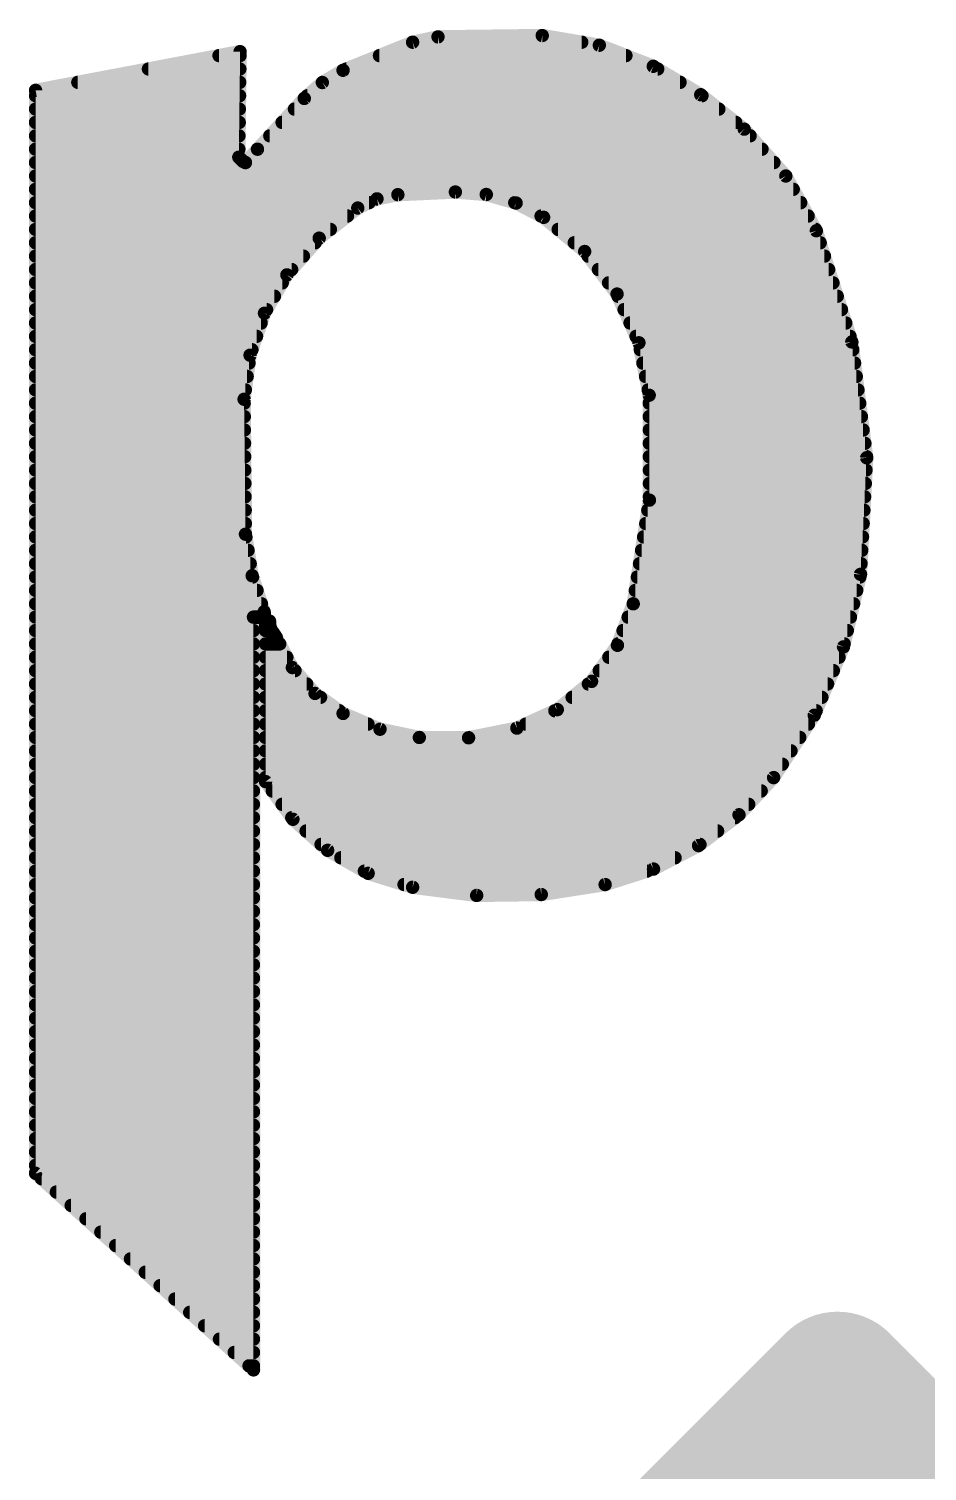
# Model space of a CAD drawing. Extents: x -15.6 to 66.2, y -11.4 to 53.5.
# Drawn here: x 29.583 to 31.29, y 9.985 to 12.725 of the extents above; entities that cross this region are included whole.
import ezdxf

# ---------------------------------------------------------------- set-up
doc = ezdxf.new("R2010")
doc.units = 0
doc.layers.add('21', color=41, linetype='CONTINUOUS')

msp = doc.modelspace()

# ---------------------------------------------------------------- linework, layer by layer
at = {"layer": '21'}
for points, const_width in [([(30.3124, 12.7), (30.3606, 12.7102)], 0.0254), ([(30.3606, 12.7102), (30.5587, 12.7127)], 0.0254), ([(30.5587, 12.7127), (30.6672, 12.6943)], 0.0254), ([(29.5961, 12.6086), (29.9847, 12.6822)], 0.0254), ([(29.9446, 12.6746), (29.9846, 12.6746)], 0.0254), ([(29.9847, 12.6822), (29.9822, 12.4816)], 0.0254), ([(30.1803, 12.6467), (30.3124, 12.7)], 0.0254), ([(30.2494, 12.6746), (30.7177, 12.6746)], 0.0254), ([(30.3124, 12.7), (30.6337, 12.7)], 0.0254), ([(30.6672, 12.6943), (30.7696, 12.6543)], 0.0254), ([(29.8105, 12.6492), (29.9843, 12.6492)], 0.0254), ([(30.141, 12.6234), (30.1803, 12.6467)], 0.0254), ([(30.1865, 12.6492), (30.7781, 12.6492)], 0.0254), ([(30.7696, 12.6543), (30.8598, 12.6002)], 0.0254), ([(29.6764, 12.6238), (29.984, 12.6238)], 0.0254), ([(30.1066, 12.5933), (30.141, 12.6234)], 0.0254), ([(30.1416, 12.6238), (30.8205, 12.6238)], 0.0254), ([(29.5961, 10.5512), (29.5961, 12.6086)], 0.0254), ([(29.5961, 12.5984), (29.9837, 12.5984)], 0.0254), ([(30.0177, 12.4968), (30.1066, 12.5933)], 0.0254), ([(30.1124, 12.5984), (30.8621, 12.5984)], 0.0254), ([(30.8598, 12.6002), (30.9423, 12.5349)], 0.0254), ([(29.5961, 12.573), (29.9833, 12.573)], 0.0254), ([(30.0879, 12.573), (30.8942, 12.573)], 0.0254), ([(29.5961, 12.5476), (29.983, 12.5476)], 0.0254), ([(30.0645, 12.5476), (30.9263, 12.5476)], 0.0254), ([(29.5961, 12.5222), (29.9827, 12.5222)], 0.0254), ([(30.0411, 12.5222), (30.9536, 12.5222)], 0.0254), ([(30.9423, 12.5349), (31.0214, 12.4459)], 0.0254), ([(29.5961, 12.4968), (29.9824, 12.4968)], 0.0254), ([(29.9949, 12.4714), (30.0177, 12.4968)], 0.0254), ([(30.0177, 12.4968), (30.9762, 12.4968)], 0.0254), ([(29.5961, 12.4714), (29.9949, 12.4714)], 0.0254), ([(29.9822, 12.4816), (29.9898, 12.4739)], 0.0254), ([(29.9898, 12.4739), (29.9949, 12.4714)], 0.0254), ([(29.9949, 12.4714), (30.9988, 12.4714)], 0.0254), ([(29.5961, 12.446), (31.0213, 12.446)], 0.0254), ([(31.0214, 12.4459), (31.0794, 12.3419)], 0.0254), ([(29.5961, 12.4206), (31.0355, 12.4206)], 0.0254), ([(30.2447, 12.4025), (30.2082, 12.385)], 0.0254), ([(30.2844, 12.4104), (30.2447, 12.4025)], 0.0254), ([(30.3936, 12.4155), (30.2844, 12.4104)], 0.0254), ([(30.4524, 12.4108), (30.3936, 12.4155)], 0.0254), ([(30.509, 12.3945), (30.4524, 12.4108)], 0.0254), ([(29.5961, 12.3952), (30.2295, 12.3952)], 0.0254), ([(30.2082, 12.385), (30.135, 12.3278)], 0.0254), ([(30.5065, 12.3952), (31.0497, 12.3952)], 0.0254), ([(30.5613, 12.3673), (30.509, 12.3945)], 0.0254), ([(29.5961, 12.3698), (30.1887, 12.3698)], 0.0254), ([(30.5565, 12.3698), (31.0638, 12.3698)], 0.0254), ([(30.6394, 12.3024), (30.5613, 12.3673)], 0.0254), ([(29.5961, 12.3444), (30.1562, 12.3444)], 0.0254), ([(29.5961, 12.319), (30.1272, 12.319)], 0.0254), ([(30.135, 12.3278), (30.0736, 12.258)], 0.0254), ([(30.5889, 12.3444), (31.078, 12.3444)], 0.0254), ([(30.6195, 12.319), (31.0867, 12.319)], 0.0254), ([(31.0794, 12.3419), (31.1468, 12.1306)], 0.0254), ([(29.5961, 12.2936), (30.1049, 12.2936)], 0.0254), ([(30.7008, 12.2216), (30.6394, 12.3024)], 0.0254), ([(30.6461, 12.2936), (31.0948, 12.2936)], 0.0254), ([(29.5961, 12.2682), (30.0826, 12.2682)], 0.0254), ([(30.6654, 12.2682), (31.1029, 12.2682)], 0.0254), ([(29.5961, 12.2428), (30.0647, 12.2428)], 0.0254), ([(30.0736, 12.258), (30.031, 12.1852)], 0.0254), ([(30.6847, 12.2428), (31.111, 12.2428)], 0.0254), ([(29.5961, 12.2174), (30.0499, 12.2174)], 0.0254), ([(30.7424, 12.129), (30.7008, 12.2216)], 0.0254), ([(30.7027, 12.2174), (31.1191, 12.2174)], 0.0254), ([(29.5961, 12.192), (30.035, 12.192)], 0.0254), ([(30.031, 12.1852), (30.0036, 12.1054)], 0.0254), ([(30.7141, 12.192), (31.1272, 12.192)], 0.0254), ([(29.5961, 12.1666), (30.0246, 12.1666)], 0.0254), ([(30.7255, 12.1666), (31.1353, 12.1666)], 0.0254), ([(29.5961, 12.1412), (30.0159, 12.1412)], 0.0254), ([(30.7369, 12.1412), (31.1434, 12.1412)], 0.0254), ([(30.7619, 12.0294), (30.7424, 12.129)], 0.0254), ([(31.1468, 12.1306), (31.1751, 11.9106)], 0.0254), ([(29.5961, 12.1158), (30.0072, 12.1158)], 0.0254), ([(30.0036, 12.1054), (29.9923, 12.0218)], 0.0254), ([(30.7449, 12.1158), (31.1487, 12.1158)], 0.0254), ([(29.5961, 12.0904), (30.0016, 12.0904)], 0.0254), ([(30.7499, 12.0904), (31.152, 12.0904)], 0.0254), ([(29.5961, 12.065), (29.9981, 12.065)], 0.0254), ([(30.7549, 12.065), (31.1552, 12.065)], 0.0254), ([(29.5961, 12.0396), (29.9947, 12.0396)], 0.0254), ([(29.9923, 12.0218), (29.9949, 11.7653)], 0.0254), ([(30.7599, 12.0396), (31.1585, 12.0396)], 0.0254), ([(30.7622, 11.8301), (30.7619, 12.0294)], 0.0254), ([(29.5961, 12.0142), (29.9924, 12.0142)], 0.0254), ([(29.5961, 11.9888), (29.9926, 11.9888)], 0.0254), ([(30.7619, 12.0142), (31.1618, 12.0142)], 0.0254), ([(30.762, 11.9888), (31.165, 11.9888)], 0.0254), ([(29.5961, 11.9634), (29.9929, 11.9634)], 0.0254), ([(30.762, 11.9634), (31.1683, 11.9634)], 0.0254), ([(29.5961, 11.938), (29.9931, 11.938)], 0.0254), ([(30.7621, 11.938), (31.1716, 11.938)], 0.0254), ([(29.5961, 11.9126), (29.9934, 11.9126)], 0.0254), ([(30.7621, 11.9126), (31.1748, 11.9126)], 0.0254), ([(31.1751, 11.9106), (31.1633, 11.6891)], 0.0254), ([(29.5961, 11.8872), (29.9937, 11.8872)], 0.0254), ([(30.7621, 11.8872), (31.1738, 11.8872)], 0.0254), ([(29.5961, 11.8618), (29.9939, 11.8618)], 0.0254), ([(30.7622, 11.8618), (31.1725, 11.8618)], 0.0254), ([(29.5961, 11.8364), (29.9942, 11.8364)], 0.0254), ([(30.7315, 11.6332), (30.7622, 11.8301)], 0.0254), ([(30.7622, 11.8364), (31.1711, 11.8364)], 0.0254), ([(29.5961, 11.811), (29.9944, 11.811)], 0.0254), ([(30.7592, 11.811), (31.1698, 11.811)], 0.0254), ([(29.5961, 11.7856), (29.9947, 11.7856)], 0.0254), ([(30.7553, 11.7856), (31.1684, 11.7856)], 0.0254), ([(29.5961, 11.7602), (29.9957, 11.7602)], 0.0254), ([(29.9949, 11.7653), (30.0076, 11.6865)], 0.0254), ([(30.7513, 11.7602), (31.1671, 11.7602)], 0.0254), ([(29.5961, 11.7348), (29.9998, 11.7348)], 0.0254), ([(30.7474, 11.7348), (31.1657, 11.7348)], 0.0254), ([(29.5961, 11.7094), (30.0039, 11.7094)], 0.0254), ([(30.7434, 11.7094), (31.1644, 11.7094)], 0.0254), ([(31.1633, 11.6891), (31.131, 11.5515)], 0.0254), ([(29.5961, 11.684), (30.0084, 11.684)], 0.0254), ([(30.0076, 11.6865), (30.0304, 11.618)], 0.0254), ([(30.7394, 11.684), (31.1621, 11.684)], 0.0254), ([(29.5961, 11.6586), (30.0169, 11.6586)], 0.0254), ([(29.5961, 11.6332), (30.0253, 11.6332)], 0.0254), ([(30.7016, 11.5543), (30.7315, 11.6332)], 0.0254), ([(30.7315, 11.6332), (31.1502, 11.6332)], 0.0254), ([(30.7355, 11.6586), (31.1561, 11.6586)], 0.0254), ([(29.5961, 11.6078), (30.0228, 11.6078)], 0.0254), ([(30.0228, 11.6078), (30.0101, 11.6078)], 0.0254), ([(30.0101, 11.6078), (30.0101, 10.1778)], 0.0254), ([(30.0265, 11.6084), (30.0228, 11.6078)], 0.0254), ([(30.0295, 11.6108), (30.0265, 11.6084)], 0.0254), ([(30.0309, 11.6143), (30.0295, 11.6108)], 0.0254), ([(30.0304, 11.618), (30.0309, 11.6143)], 0.0254), ([(30.7219, 11.6078), (31.1442, 11.6078)], 0.0254), ([(29.5961, 11.5824), (30.0101, 11.5824)], 0.0254), ([(30.033, 11.5926), (30.0406, 11.6002)], 0.0254), ([(30.033, 11.2954), (30.033, 11.5926)], 0.0254), ([(30.033, 11.5824), (30.0447, 11.5824)], 0.0254), ([(30.0406, 11.6002), (30.0406, 11.5951)], 0.0254), ([(30.0406, 11.5951), (30.0426, 11.5854)], 0.0254), ([(30.0426, 11.5854), (30.0482, 11.5773)], 0.0254), ([(30.7122, 11.5824), (31.1383, 11.5824)], 0.0254), ([(29.5961, 11.557), (30.0101, 11.557)], 0.0254), ([(30.033, 11.557), (30.06, 11.557)], 0.0254), ([(30.0482, 11.5773), (30.0533, 11.5697)], 0.0254), ([(30.0533, 11.5697), (30.084, 11.512)], 0.0254), ([(30.6524, 11.4858), (30.7016, 11.5543)], 0.0254), ([(30.7026, 11.557), (31.1323, 11.557)], 0.0254), ([(31.131, 11.5515), (31.0754, 11.4214)], 0.0254), ([(29.5961, 11.5316), (30.0101, 11.5316)], 0.0254), ([(30.033, 11.5316), (30.0735, 11.5316)], 0.0254), ([(30.6852, 11.5316), (31.1225, 11.5316)], 0.0254), ([(29.5961, 11.5062), (30.0101, 11.5062)], 0.0254), ([(30.033, 11.5062), (30.089, 11.5062)], 0.0254), ([(30.084, 11.512), (30.1271, 11.4628)], 0.0254), ([(30.667, 11.5062), (31.1117, 11.5062)], 0.0254), ([(29.5961, 11.4808), (30.0101, 11.4808)], 0.0254), ([(30.033, 11.4808), (30.1113, 11.4808)], 0.0254), ([(30.5872, 11.4321), (30.6524, 11.4858)], 0.0254), ([(30.6463, 11.4808), (31.1008, 11.4808)], 0.0254), ([(29.5961, 11.4554), (30.0101, 11.4554)], 0.0254), ([(30.033, 11.4554), (30.1375, 11.4554)], 0.0254), ([(30.1271, 11.4628), (30.1803, 11.4249)], 0.0254), ([(30.6155, 11.4554), (31.0899, 11.4554)], 0.0254), ([(29.5961, 11.43), (30.0101, 11.43)], 0.0254), ([(30.033, 11.43), (30.1731, 11.43)], 0.0254), ([(30.1803, 11.4249), (30.2504, 11.3949)], 0.0254), ([(30.5105, 11.397), (30.5872, 11.4321)], 0.0254), ([(30.5826, 11.43), (31.0791, 11.43)], 0.0254), ([(31.0754, 11.4214), (30.9982, 11.303)], 0.0254), ([(29.5961, 11.4046), (30.0101, 11.4046)], 0.0254), ([(30.033, 11.4046), (30.2277, 11.4046)], 0.0254), ([(30.2504, 11.3949), (30.3251, 11.3792)], 0.0254), ([(30.4187, 11.3786), (30.5105, 11.397)], 0.0254), ([(30.5271, 11.4046), (31.0644, 11.4046)], 0.0254), ([(29.5961, 11.3792), (30.0101, 11.3792)], 0.0254), ([(30.033, 11.3792), (30.3251, 11.3792)], 0.0254), ([(30.3251, 11.3792), (30.4187, 11.3786)], 0.0254), ([(30.4217, 11.3792), (31.0479, 11.3792)], 0.0254), ([(29.5961, 11.3538), (30.0101, 11.3538)], 0.0254), ([(30.033, 11.3538), (31.0313, 11.3538)], 0.0254), ([(29.5961, 11.3284), (30.0101, 11.3284)], 0.0254), ([(30.033, 11.3284), (31.0148, 11.3284)], 0.0254), ([(29.5961, 11.303), (30.0101, 11.303)], 0.0254), ([(29.5961, 11.2776), (30.0101, 11.2776)], 0.0254), ([(30.033, 11.303), (30.9982, 11.303)], 0.0254), ([(30.085, 11.2238), (30.033, 11.2954)], 0.0254), ([(30.0459, 11.2776), (30.9746, 11.2776)], 0.0254), ([(30.9982, 11.303), (30.9324, 11.2323)], 0.0254), ([(29.5961, 11.2522), (30.0101, 11.2522)], 0.0254), ([(30.0644, 11.2522), (30.9509, 11.2522)], 0.0254), ([(29.5961, 11.2268), (30.0101, 11.2268)], 0.0254), ([(30.0828, 11.2268), (30.9251, 11.2268)], 0.0254), ([(30.151, 11.1648), (30.085, 11.2238)], 0.0254), ([(30.9324, 11.2323), (30.8556, 11.1739)], 0.0254), ([(29.5961, 11.2014), (30.0101, 11.2014)], 0.0254), ([(30.1101, 11.2014), (30.8918, 11.2014)], 0.0254), ([(29.5961, 11.176), (30.0101, 11.176)], 0.0254), ([(30.1385, 11.176), (30.8584, 11.176)], 0.0254), ([(30.8556, 11.1739), (30.77, 11.1293)], 0.0254), ([(29.5961, 11.1506), (30.0101, 11.1506)], 0.0254), ([(30.2279, 11.1211), (30.151, 11.1648)], 0.0254), ([(30.1761, 11.1506), (30.811, 11.1506)], 0.0254), ([(29.5961, 11.1252), (30.0101, 11.1252)], 0.0254), ([(30.2208, 11.1252), (30.7574, 11.1252)], 0.0254), ([(30.3124, 11.0947), (30.2279, 11.1211)], 0.0254), ([(30.77, 11.1293), (30.6781, 11.0998)], 0.0254), ([(29.5961, 11.0998), (30.0101, 11.0998)], 0.0254), ([(30.2961, 11.0998), (30.6781, 11.0998)], 0.0254), ([(30.4341, 11.0792), (30.3124, 11.0947)], 0.0254), ([(30.6781, 11.0998), (30.5568, 11.0809)], 0.0254), ([(29.5961, 11.0744), (30.0101, 11.0744)], 0.0254), ([(30.5568, 11.0809), (30.4341, 11.0792)], 0.0254), ([(29.5961, 11.049), (30.0101, 11.049)], 0.0254), ([(29.5961, 11.0236), (30.0101, 11.0236)], 0.0254), ([(29.5961, 10.9982), (30.0101, 10.9982)], 0.0254), ([(29.5961, 10.9728), (30.0101, 10.9728)], 0.0254), ([(29.5961, 10.9474), (30.0101, 10.9474)], 0.0254), ([(29.5961, 10.922), (30.0101, 10.922)], 0.0254), ([(29.5961, 10.8966), (30.0101, 10.8966)], 0.0254), ([(29.5961, 10.8712), (30.0101, 10.8712)], 0.0254), ([(29.5961, 10.8458), (30.0101, 10.8458)], 0.0254), ([(29.5961, 10.8204), (30.0101, 10.8204)], 0.0254), ([(29.5961, 10.795), (30.0101, 10.795)], 0.0254), ([(29.5961, 10.7696), (30.0101, 10.7696)], 0.0254), ([(29.5961, 10.7442), (30.0101, 10.7442)], 0.0254), ([(29.5961, 10.7188), (30.0101, 10.7188)], 0.0254), ([(29.5961, 10.6934), (30.0101, 10.6934)], 0.0254), ([(29.5961, 10.668), (30.0101, 10.668)], 0.0254), ([(29.5961, 10.6426), (30.0101, 10.6426)], 0.0254), ([(29.5961, 10.6172), (30.0101, 10.6172)], 0.0254), ([(29.5961, 10.5918), (30.0101, 10.5918)], 0.0254), ([(29.5961, 10.5664), (30.0101, 10.5664)], 0.0254), ([(30.0101, 10.1778), (29.5961, 10.5512)], 0.0254), ([(29.6074, 10.541), (30.0101, 10.541)], 0.0254), ([(29.6356, 10.5156), (30.0101, 10.5156)], 0.0254), ([(29.6637, 10.4902), (30.0101, 10.4902)], 0.0254), ([(29.6919, 10.4648), (30.0101, 10.4648)], 0.0254), ([(29.7201, 10.4394), (30.0101, 10.4394)], 0.0254), ([(29.7482, 10.414), (30.0101, 10.414)], 0.0254), ([(29.7764, 10.3886), (30.0101, 10.3886)], 0.0254), ([(29.8045, 10.3632), (30.0101, 10.3632)], 0.0254), ([(29.8327, 10.3378), (30.0101, 10.3378)], 0.0254), ([(29.8609, 10.3124), (30.0101, 10.3124)], 0.0254), ([(29.889, 10.287), (30.0101, 10.287)], 0.0254), ([(30.6197, 9.6486), (31.1197, 10.1486)], 0.2794), ([(31.1197, 10.1486), (31.6196, 9.6486)], 0.2794), ([(29.9172, 10.2616), (30.0101, 10.2616)], 0.0254), ([(29.9454, 10.2362), (30.0101, 10.2362)], 0.0254), ([(29.9735, 10.2108), (30.0101, 10.2108)], 0.0254), ([(30.0017, 10.1854), (30.0101, 10.1854)], 0.0254)]:
    msp.add_lwpolyline(points, dxfattribs=dict(at, const_width=const_width))
for points, const_width in [([(30.3605, 12.7165, 1), (30.3607, 12.7039)], 0.0127), ([(30.3619, 12.704, 1), (30.3593, 12.7164)], 0.0127), ([(30.5598, 12.719, 1), (30.5576, 12.7064)], 0.0127), ([(30.5588, 12.7064, 1), (30.5586, 12.719)], 0.0127), ([(29.9446, 12.6809, 1), (29.9446, 12.6683)], 0.0127), ([(29.991, 12.6821, 1), (29.9784, 12.6823)], 0.0127), ([(29.9859, 12.676, 1), (29.9835, 12.6884)], 0.0127), ([(29.9846, 12.6683, 1), (29.9846, 12.6809)], 0.0127), ([(30.2494, 12.6809, 1), (30.2494, 12.6683)], 0.0127), ([(30.3124, 12.7064, 1), (30.3124, 12.6937)], 0.0127), ([(30.3111, 12.7062, 1), (30.3137, 12.6938)], 0.0127), ([(30.3148, 12.6941, 1), (30.31, 12.7059)], 0.0127), ([(30.6337, 12.6937, 1), (30.6337, 12.7064)], 0.0127), ([(30.6695, 12.7003, 1), (30.6648, 12.6884)], 0.0127), ([(30.6661, 12.6881, 1), (30.6682, 12.7006)], 0.0127), ([(30.7177, 12.6683, 1), (30.7177, 12.6809)], 0.0127), ([(29.8105, 12.6555, 1), (29.8105, 12.6429)], 0.0127), ([(29.9843, 12.6429, 1), (29.9843, 12.6555)], 0.0127), ([(30.1835, 12.6412, 1), (30.1771, 12.6522)], 0.0127), ([(30.1865, 12.6555, 1), (30.1865, 12.6429)], 0.0127), ([(30.7729, 12.6597, 1), (30.7663, 12.6489)], 0.0127), ([(30.7673, 12.6484, 1), (30.7719, 12.6602)], 0.0127), ([(30.7781, 12.6429, 1), (30.7781, 12.6555)], 0.0127), ([(29.6764, 12.6302, 1), (29.6764, 12.6175)], 0.0127), ([(29.984, 12.6175, 1), (29.984, 12.6302)], 0.0127), ([(30.1377, 12.6289, 1), (30.1442, 12.618)], 0.0127), ([(30.1416, 12.6302, 1), (30.1416, 12.6175)], 0.0127), ([(30.1451, 12.6187, 1), (30.1368, 12.6282)], 0.0127), ([(30.1779, 12.6526, 1), (30.1827, 12.6408)], 0.0127), ([(30.8205, 12.6175, 1), (30.8205, 12.6302)], 0.0127), ([(29.6025, 12.6086, 1), (29.5897, 12.6086)], 0.0127), ([(29.5949, 12.6148, 1), (29.5973, 12.6024)], 0.0127), ([(29.5961, 12.6047, 1), (29.5961, 12.5921)], 0.0127), ([(29.9837, 12.5921, 1), (29.9837, 12.6047)], 0.0127), ([(30.1024, 12.5981, 1), (30.1108, 12.5885)], 0.0127), ([(30.1113, 12.589, 1), (30.1019, 12.5976)], 0.0127), ([(30.1124, 12.6047, 1), (30.1124, 12.5921)], 0.0127), ([(30.8638, 12.6052, 1), (30.8559, 12.5952)], 0.0127), ([(30.8566, 12.5948, 1), (30.8631, 12.6057)], 0.0127), ([(30.8621, 12.5921, 1), (30.8621, 12.6047)], 0.0127), ([(29.5961, 12.5793, 1), (29.5961, 12.5667)], 0.0127), ([(29.9833, 12.5667, 1), (29.9833, 12.5793)], 0.0127), ([(30.0879, 12.5793, 1), (30.0879, 12.5667)], 0.0127), ([(30.8942, 12.5667, 1), (30.8942, 12.5793)], 0.0127), ([(29.5961, 12.554, 1), (29.5961, 12.5413)], 0.0127), ([(29.983, 12.5413, 1), (29.983, 12.554)], 0.0127), ([(30.0645, 12.554, 1), (30.0645, 12.5413)], 0.0127), ([(30.9263, 12.5413, 1), (30.9263, 12.554)], 0.0127), ([(29.5961, 12.5285, 1), (29.5961, 12.5159)], 0.0127), ([(29.9827, 12.5159, 1), (29.9827, 12.5285)], 0.0127), ([(30.0411, 12.5285, 1), (30.0411, 12.5159)], 0.0127), ([(30.947, 12.5391, 1), (30.9376, 12.5307)], 0.0127), ([(30.9384, 12.5299, 1), (30.9462, 12.5399)], 0.0127), ([(30.9536, 12.5159, 1), (30.9536, 12.5285)], 0.0127), ([(29.5961, 12.5031, 1), (29.5961, 12.4905)], 0.0127), ([(29.9824, 12.4905, 1), (29.9824, 12.5031)], 0.0127), ([(30.013, 12.5011, 1), (30.0224, 12.4925)], 0.0127), ([(30.0177, 12.5031, 1), (30.0177, 12.4905)], 0.0127), ([(30.0224, 12.4926, 1), (30.013, 12.501)], 0.0127), ([(30.9762, 12.4905, 1), (30.9762, 12.5031)], 0.0127), ([(29.5961, 12.4778, 1), (29.5961, 12.4651)], 0.0127), ([(29.9867, 12.4861, 1), (29.9777, 12.4771)], 0.0127), ([(29.9759, 12.4817, 1), (29.9885, 12.4815)], 0.0127), ([(29.9926, 12.4796, 1), (29.987, 12.4682)], 0.0127), ([(29.9853, 12.4694, 1), (29.9943, 12.4784)], 0.0127), ([(29.9949, 12.4778, 1), (29.9949, 12.4651)], 0.0127), ([(29.9902, 12.4756, 1), (29.9996, 12.4672)], 0.0127), ([(29.9921, 12.4657, 1), (29.9977, 12.4771)], 0.0127), ([(29.9949, 12.4651, 1), (29.9949, 12.4778)], 0.0127), ([(30.9988, 12.4651, 1), (30.9988, 12.4778)], 0.0127), ([(29.5961, 12.4523, 1), (29.5961, 12.4397)], 0.0127), ([(31.027, 12.449, 1), (31.0159, 12.4428)], 0.0127), ([(31.0167, 12.4417, 1), (31.0262, 12.4501)], 0.0127), ([(31.0213, 12.4397, 1), (31.0213, 12.4523)], 0.0127), ([(29.5961, 12.4269, 1), (29.5961, 12.4143)], 0.0127), ([(30.2435, 12.4087, 1), (30.246, 12.3962)], 0.0127), ([(30.2475, 12.3967, 1), (30.242, 12.4082)], 0.0127), ([(30.2841, 12.4167, 1), (30.2847, 12.4041)], 0.0127), ([(30.2856, 12.4042, 1), (30.2832, 12.4166)], 0.0127), ([(30.3941, 12.4218, 1), (30.3931, 12.4092)], 0.0127), ([(30.3939, 12.4092, 1), (30.3933, 12.4218)], 0.0127), ([(30.4541, 12.4169, 1), (30.4506, 12.4047)], 0.0127), ([(30.4518, 12.4044, 1), (30.4529, 12.4171)], 0.0127), ([(31.0355, 12.4143, 1), (31.0355, 12.4269)], 0.0127), ([(29.5961, 12.4016, 1), (29.5961, 12.3889)], 0.0127), ([(30.2055, 12.3907, 1), (30.2109, 12.3793)], 0.0127), ([(30.2121, 12.38, 1), (30.2043, 12.39)], 0.0127), ([(30.2295, 12.3889, 1), (30.2295, 12.4016)], 0.0127), ([(30.5065, 12.4016, 1), (30.5065, 12.3889)], 0.0127), ([(30.5119, 12.4001, 1), (30.5061, 12.3888)], 0.0127), ([(30.5072, 12.3884, 1), (30.5108, 12.4006)], 0.0127), ([(31.0497, 12.3889, 1), (31.0497, 12.4016)], 0.0127), ([(29.5961, 12.3762, 1), (29.5961, 12.3635)], 0.0127), ([(30.1887, 12.3635, 1), (30.1887, 12.3762)], 0.0127), ([(30.5565, 12.3762, 1), (30.5565, 12.3635)], 0.0127), ([(30.5654, 12.3722, 1), (30.5572, 12.3624)], 0.0127), ([(30.5584, 12.3617, 1), (30.5642, 12.3729)], 0.0127), ([(31.0638, 12.3635, 1), (31.0638, 12.3762)], 0.0127), ([(29.5961, 12.3507, 1), (29.5961, 12.3381)], 0.0127), ([(29.5961, 12.3254, 1), (29.5961, 12.3127)], 0.0127), ([(30.1272, 12.3127, 1), (30.1272, 12.3254)], 0.0127), ([(30.131, 12.3328, 1), (30.1389, 12.3228)], 0.0127), ([(30.1397, 12.3236, 1), (30.1302, 12.332)], 0.0127), ([(30.1562, 12.3381, 1), (30.1562, 12.3507)], 0.0127), ([(30.5889, 12.3507, 1), (30.5889, 12.3381)], 0.0127), ([(30.6195, 12.3254, 1), (30.6195, 12.3127)], 0.0127), ([(31.0854, 12.3438, 1), (31.0734, 12.34)], 0.0127), ([(31.0739, 12.3388, 1), (31.0849, 12.345)], 0.0127), ([(31.078, 12.3381, 1), (31.078, 12.3507)], 0.0127), ([(31.0867, 12.3127, 1), (31.0867, 12.3254)], 0.0127), ([(29.5961, 12.3, 1), (29.5961, 12.2873)], 0.0127), ([(30.1049, 12.2873, 1), (30.1049, 12.3)], 0.0127), ([(30.6444, 12.3063, 1), (30.6343, 12.2986)], 0.0127), ([(30.6353, 12.2976, 1), (30.6434, 12.3073)], 0.0127), ([(30.6461, 12.3, 1), (30.6461, 12.2873)], 0.0127), ([(31.0948, 12.2873, 1), (31.0948, 12.3)], 0.0127), ([(29.5961, 12.2745, 1), (29.5961, 12.2619)], 0.0127), ([(30.0826, 12.2619, 1), (30.0826, 12.2745)], 0.0127), ([(30.6654, 12.2745, 1), (30.6654, 12.2619)], 0.0127), ([(31.1029, 12.2619, 1), (31.1029, 12.2745)], 0.0127), ([(29.5961, 12.2492, 1), (29.5961, 12.2365)], 0.0127), ([(30.0647, 12.2365, 1), (30.0647, 12.2492)], 0.0127), ([(30.0688, 12.2622, 1), (30.0784, 12.2538)], 0.0127), ([(30.0791, 12.2548, 1), (30.0681, 12.2612)], 0.0127), ([(30.6847, 12.2492, 1), (30.6847, 12.2365)], 0.0127), ([(31.111, 12.2365, 1), (31.111, 12.2492)], 0.0127), ([(29.5961, 12.2238, 1), (29.5961, 12.2111)], 0.0127), ([(30.0499, 12.2111, 1), (30.0499, 12.2238)], 0.0127), ([(30.7066, 12.2242, 1), (30.695, 12.219)], 0.0127), ([(30.6957, 12.2178, 1), (30.7059, 12.2255)], 0.0127), ([(30.7027, 12.2238, 1), (30.7027, 12.2111)], 0.0127), ([(31.1191, 12.2111, 1), (31.1191, 12.2238)], 0.0127), ([(29.5961, 12.1983, 1), (29.5961, 12.1857)], 0.0127), ([(30.0255, 12.1884, 1), (30.0365, 12.182)], 0.0127), ([(30.037, 12.1831, 1), (30.025, 12.1872)], 0.0127), ([(30.035, 12.1857, 1), (30.035, 12.1983)], 0.0127), ([(30.7141, 12.1983, 1), (30.7141, 12.1857)], 0.0127), ([(31.1272, 12.1857, 1), (31.1272, 12.1983)], 0.0127), ([(29.5961, 12.173, 1), (29.5961, 12.1603)], 0.0127), ([(30.0246, 12.1603, 1), (30.0246, 12.173)], 0.0127), ([(30.7255, 12.173, 1), (30.7255, 12.1603)], 0.0127), ([(31.1353, 12.1603, 1), (31.1353, 12.173)], 0.0127), ([(29.5961, 12.1476, 1), (29.5961, 12.1349)], 0.0127), ([(30.0159, 12.1349, 1), (30.0159, 12.1476)], 0.0127), ([(30.7369, 12.1476, 1), (30.7369, 12.1349)], 0.0127), ([(30.7486, 12.1302, 1), (30.7361, 12.1278)], 0.0127), ([(31.1531, 12.1314, 1), (31.1405, 12.1298)], 0.0127), ([(31.1408, 12.1287, 1), (31.1529, 12.1325)], 0.0127), ([(31.1434, 12.1349, 1), (31.1434, 12.1476)], 0.0127), ([(29.5961, 12.1221, 1), (29.5961, 12.1095)], 0.0127), ([(30.0099, 12.1046, 1), (29.9973, 12.1063)], 0.0127), ([(29.9976, 12.1075, 1), (30.0096, 12.1033)], 0.0127), ([(30.0072, 12.1095, 1), (30.0072, 12.1221)], 0.0127), ([(30.7366, 12.1264, 1), (30.7481, 12.1316)], 0.0127), ([(30.7449, 12.1221, 1), (30.7449, 12.1095)], 0.0127), ([(31.1487, 12.1095, 1), (31.1487, 12.1221)], 0.0127), ([(29.5961, 12.0968, 1), (29.5961, 12.0841)], 0.0127), ([(30.0016, 12.0841, 1), (30.0016, 12.0968)], 0.0127), ([(30.7499, 12.0968, 1), (30.7499, 12.0841)], 0.0127), ([(31.152, 12.0841, 1), (31.152, 12.0968)], 0.0127), ([(29.5961, 12.0714, 1), (29.5961, 12.0587)], 0.0127), ([(29.9981, 12.0587, 1), (29.9981, 12.0714)], 0.0127), ([(30.7549, 12.0714, 1), (30.7549, 12.0587)], 0.0127), ([(31.1552, 12.0587, 1), (31.1552, 12.0714)], 0.0127), ([(29.5961, 12.0459, 1), (29.5961, 12.0333)], 0.0127), ([(29.9986, 12.0219, 1), (29.986, 12.0217)], 0.0127), ([(29.986, 12.0226, 1), (29.9986, 12.021)], 0.0127), ([(29.9947, 12.0333, 1), (29.9947, 12.0459)], 0.0127), ([(30.7599, 12.0459, 1), (30.7599, 12.0333)], 0.0127), ([(30.7682, 12.0294, 1), (30.7556, 12.0294)], 0.0127), ([(30.7557, 12.0282, 1), (30.7681, 12.0306)], 0.0127), ([(31.1585, 12.0333, 1), (31.1585, 12.0459)], 0.0127), ([(29.5961, 12.0206, 1), (29.5961, 12.0079)], 0.0127), ([(29.5961, 11.9952, 1), (29.5961, 11.9825)], 0.0127), ([(29.9924, 12.0079, 1), (29.9924, 12.0206)], 0.0127), ([(29.9926, 11.9825, 1), (29.9926, 11.9952)], 0.0127), ([(30.7619, 12.0206, 1), (30.7619, 12.0079)], 0.0127), ([(30.762, 11.9952, 1), (30.762, 11.9825)], 0.0127), ([(31.1618, 12.0079, 1), (31.1618, 12.0206)], 0.0127), ([(31.165, 11.9825, 1), (31.165, 11.9952)], 0.0127), ([(29.5961, 11.9697, 1), (29.5961, 11.9571)], 0.0127), ([(29.9929, 11.9571, 1), (29.9929, 11.9697)], 0.0127), ([(30.762, 11.9697, 1), (30.762, 11.9571)], 0.0127), ([(31.1683, 11.9571, 1), (31.1683, 11.9697)], 0.0127), ([(29.5961, 11.9444, 1), (29.5961, 11.9317)], 0.0127), ([(29.9931, 11.9317, 1), (29.9931, 11.9444)], 0.0127), ([(30.7621, 11.9444, 1), (30.7621, 11.9317)], 0.0127), ([(31.1716, 11.9317, 1), (31.1716, 11.9444)], 0.0127), ([(29.5961, 11.919, 1), (29.5961, 11.9063)], 0.0127), ([(29.9934, 11.9063, 1), (29.9934, 11.919)], 0.0127), ([(30.7621, 11.919, 1), (30.7621, 11.9063)], 0.0127), ([(31.1814, 11.9103, 1), (31.1687, 11.9109)], 0.0127), ([(31.1748, 11.9063, 1), (31.1748, 11.919)], 0.0127), ([(29.5961, 11.8935, 1), (29.5961, 11.8809)], 0.0127), ([(29.9937, 11.8809, 1), (29.9937, 11.8935)], 0.0127), ([(30.7621, 11.8935, 1), (30.7621, 11.8809)], 0.0127), ([(31.1688, 11.9098, 1), (31.1814, 11.9114)], 0.0127), ([(31.1738, 11.8809, 1), (31.1738, 11.8935)], 0.0127), ([(29.5961, 11.8681, 1), (29.5961, 11.8555)], 0.0127), ([(29.9939, 11.8555, 1), (29.9939, 11.8681)], 0.0127), ([(30.7622, 11.8681, 1), (30.7622, 11.8555)], 0.0127), ([(31.1725, 11.8555, 1), (31.1725, 11.8681)], 0.0127), ([(29.5961, 11.8428, 1), (29.5961, 11.8301)], 0.0127), ([(29.9942, 11.8301, 1), (29.9942, 11.8428)], 0.0127), ([(30.7622, 11.8428, 1), (30.7622, 11.8301)], 0.0127), ([(30.7685, 11.8291, 1), (30.756, 11.8311)], 0.0127), ([(31.1711, 11.8301, 1), (31.1711, 11.8428)], 0.0127), ([(29.5961, 11.8173, 1), (29.5961, 11.8047)], 0.0127), ([(29.9944, 11.8047, 1), (29.9944, 11.8173)], 0.0127), ([(30.7592, 11.8173, 1), (30.7592, 11.8047)], 0.0127), ([(30.7559, 11.8301, 1), (30.7686, 11.8301)], 0.0127), ([(31.1698, 11.8047, 1), (31.1698, 11.8173)], 0.0127), ([(29.5961, 11.7919, 1), (29.5961, 11.7793)], 0.0127), ([(29.9947, 11.7793, 1), (29.9947, 11.7919)], 0.0127), ([(30.7553, 11.7919, 1), (30.7553, 11.7793)], 0.0127), ([(31.1684, 11.7793, 1), (31.1684, 11.7919)], 0.0127), ([(29.5961, 11.7666, 1), (29.5961, 11.7539)], 0.0127), ([(30.0012, 11.7663, 1), (29.9886, 11.7643)], 0.0127), ([(29.9886, 11.7652, 1), (30.0012, 11.7654)], 0.0127), ([(29.9957, 11.7539, 1), (29.9957, 11.7666)], 0.0127), ([(30.7513, 11.7666, 1), (30.7513, 11.7539)], 0.0127), ([(31.1671, 11.7539, 1), (31.1671, 11.7666)], 0.0127), ([(29.5961, 11.7411, 1), (29.5961, 11.7285)], 0.0127), ([(29.9998, 11.7285, 1), (29.9998, 11.7411)], 0.0127), ([(30.7474, 11.7411, 1), (30.7474, 11.7285)], 0.0127), ([(31.1657, 11.7285, 1), (31.1657, 11.7411)], 0.0127), ([(29.5961, 11.7157, 1), (29.5961, 11.7031)], 0.0127), ([(30.0039, 11.7031, 1), (30.0039, 11.7157)], 0.0127), ([(30.7434, 11.7157, 1), (30.7434, 11.7031)], 0.0127), ([(31.1695, 11.6876, 1), (31.1571, 11.6906)], 0.0127), ([(31.1644, 11.7031, 1), (31.1644, 11.7157)], 0.0127), ([(29.5961, 11.6904, 1), (29.5961, 11.6777)], 0.0127), ([(30.0136, 11.6885, 1), (30.0016, 11.6845)], 0.0127), ([(30.0013, 11.6855, 1), (30.0139, 11.6875)], 0.0127), ([(30.0084, 11.6777, 1), (30.0084, 11.6904)], 0.0127), ([(30.7394, 11.6904, 1), (30.7394, 11.6777)], 0.0127), ([(31.157, 11.6894, 1), (31.1696, 11.6888)], 0.0127), ([(31.1621, 11.6777, 1), (31.1621, 11.6904)], 0.0127), ([(29.5961, 11.6649, 1), (29.5961, 11.6523)], 0.0127), ([(29.5961, 11.6395, 1), (29.5961, 11.6269)], 0.0127), ([(30.0169, 11.6523, 1), (30.0169, 11.6649)], 0.0127), ([(30.0253, 11.6269, 1), (30.0253, 11.6395)], 0.0127), ([(30.7315, 11.6395, 1), (30.7315, 11.6269)], 0.0127), ([(30.7374, 11.6309, 1), (30.7256, 11.6355)], 0.0127), ([(30.7355, 11.6649, 1), (30.7355, 11.6523)], 0.0127), ([(31.1502, 11.6269, 1), (31.1502, 11.6395)], 0.0127), ([(31.1561, 11.6523, 1), (31.1561, 11.6649)], 0.0127), ([(29.5961, 11.6142, 1), (29.5961, 11.6015)], 0.0127), ([(30.0101, 11.6142, 1), (30.0101, 11.6015)], 0.0127), ([(30.0165, 11.6078, 1), (30.0038, 11.6078)], 0.0127), ([(30.0218, 11.6141, 1), (30.0238, 11.6015)], 0.0127), ([(30.0226, 11.6134, 1), (30.0305, 11.6034)], 0.0127), ([(30.0228, 11.6015, 1), (30.0228, 11.6142)], 0.0127), ([(30.0228, 11.6015, 1), (30.0228, 11.6142)], 0.0127), ([(30.0236, 11.6131, 1), (30.0354, 11.6084)], 0.0127), ([(30.0367, 11.6188, 1), (30.0241, 11.6172)], 0.0127), ([(30.0244, 11.616, 1), (30.0364, 11.62)], 0.0127), ([(30.0246, 11.6134, 1), (30.0372, 11.6151)], 0.0127), ([(30.0368, 11.6119, 1), (30.025, 11.6166)], 0.0127), ([(30.0334, 11.6058, 1), (30.0255, 11.6157)], 0.0127), ([(30.0275, 11.6021, 1), (30.0255, 11.6147)], 0.0127), ([(30.7219, 11.6142, 1), (30.7219, 11.6015)], 0.0127), ([(30.7252, 11.6342, 1), (30.7378, 11.6322)], 0.0127), ([(31.1442, 11.6015, 1), (31.1442, 11.6142)], 0.0127), ([(29.5961, 11.5887, 1), (29.5961, 11.5761)], 0.0127), ([(30.0101, 11.5761, 1), (30.0101, 11.5887)], 0.0127), ([(30.0285, 11.5971, 1), (30.0375, 11.5881)], 0.0127), ([(30.0394, 11.5926, 1), (30.0267, 11.5926)], 0.0127), ([(30.033, 11.5887, 1), (30.033, 11.5761)], 0.0127), ([(30.0468, 11.5964, 1), (30.0344, 11.5938)], 0.0127), ([(30.047, 11.6002, 1), (30.0343, 11.6002)], 0.0127), ([(30.0343, 11.5951, 1), (30.047, 11.5951)], 0.0127), ([(30.0451, 11.5957, 1), (30.0361, 11.6047)], 0.0127), ([(30.0478, 11.589, 1), (30.0374, 11.5818)], 0.0127), ([(30.0364, 11.5842, 1), (30.0488, 11.5867)], 0.0127), ([(30.0447, 11.5761, 1), (30.0447, 11.5887)], 0.0127), ([(30.7122, 11.5887, 1), (30.7122, 11.5761)], 0.0127), ([(31.1383, 11.5761, 1), (31.1383, 11.5887)], 0.0127), ([(29.5961, 11.5633, 1), (29.5961, 11.5507)], 0.0127), ([(30.0101, 11.5507, 1), (30.0101, 11.5633)], 0.0127), ([(30.033, 11.5633, 1), (30.033, 11.5507)], 0.0127), ([(30.0535, 11.5808, 1), (30.0429, 11.5738)], 0.0127), ([(30.043, 11.5737, 1), (30.0534, 11.5809)], 0.0127), ([(30.0589, 11.5727, 1), (30.0477, 11.5667)], 0.0127), ([(30.048, 11.5662, 1), (30.0586, 11.5732)], 0.0127), ([(30.06, 11.5507, 1), (30.06, 11.5633)], 0.0127), ([(30.7026, 11.5633, 1), (30.7026, 11.5507)], 0.0127), ([(30.7067, 11.5506, 1), (30.6964, 11.558)], 0.0127), ([(31.1368, 11.549, 1), (31.1252, 11.5539)], 0.0127), ([(31.1323, 11.5507, 1), (31.1323, 11.5633)], 0.0127), ([(29.5961, 11.538, 1), (29.5961, 11.5253)], 0.0127), ([(30.0101, 11.5253, 1), (30.0101, 11.538)], 0.0127), ([(30.033, 11.538, 1), (30.033, 11.5253)], 0.0127), ([(30.0735, 11.5253, 1), (30.0735, 11.538)], 0.0127), ([(30.6852, 11.538, 1), (30.6852, 11.5253)], 0.0127), ([(30.6956, 11.5566, 1), (30.7075, 11.5521)], 0.0127), ([(31.1225, 11.5253, 1), (31.1225, 11.538)], 0.0127), ([(31.1248, 11.5529, 1), (31.1372, 11.55)], 0.0127), ([(29.5961, 11.5125, 1), (29.5961, 11.4999)], 0.0127), ([(30.0101, 11.4999, 1), (30.0101, 11.5125)], 0.0127), ([(30.033, 11.5125, 1), (30.033, 11.4999)], 0.0127), ([(30.0887, 11.5162, 1), (30.0792, 11.5078)], 0.0127), ([(30.0784, 11.509, 1), (30.0896, 11.515)], 0.0127), ([(30.089, 11.4999, 1), (30.089, 11.5125)], 0.0127), ([(30.667, 11.5125, 1), (30.667, 11.4999)], 0.0127), ([(31.1117, 11.4999, 1), (31.1117, 11.5125)], 0.0127), ([(29.5961, 11.4871, 1), (29.5961, 11.4745)], 0.0127), ([(30.0101, 11.4745, 1), (30.0101, 11.4871)], 0.0127), ([(30.033, 11.4871, 1), (30.033, 11.4745)], 0.0127), ([(30.1113, 11.4745, 1), (30.1113, 11.4871)], 0.0127), ([(30.6463, 11.4871, 1), (30.6463, 11.4745)], 0.0127), ([(30.6472, 11.4895, 1), (30.6575, 11.4821)], 0.0127), ([(30.6564, 11.4809, 1), (30.6483, 11.4907)], 0.0127), ([(31.1008, 11.4745, 1), (31.1008, 11.4871)], 0.0127), ([(29.5961, 11.4618, 1), (29.5961, 11.4491)], 0.0127), ([(30.0101, 11.4491, 1), (30.0101, 11.4618)], 0.0127), ([(30.033, 11.4618, 1), (30.033, 11.4491)], 0.0127), ([(30.1308, 11.468, 1), (30.1234, 11.4577)], 0.0127), ([(30.1223, 11.4587, 1), (30.1318, 11.467)], 0.0127), ([(30.1375, 11.4491, 1), (30.1375, 11.4618)], 0.0127), ([(30.6155, 11.4618, 1), (30.6155, 11.4491)], 0.0127), ([(31.0899, 11.4491, 1), (31.0899, 11.4618)], 0.0127), ([(29.5961, 11.4363, 1), (29.5961, 11.4237)], 0.0127), ([(30.0101, 11.4237, 1), (30.0101, 11.4363)], 0.0127), ([(30.033, 11.4363, 1), (30.033, 11.4237)], 0.0127), ([(30.1731, 11.4237, 1), (30.1731, 11.4363)], 0.0127), ([(30.1828, 11.4307, 1), (30.1778, 11.4191)], 0.0127), ([(30.1766, 11.4197, 1), (30.184, 11.4301)], 0.0127), ([(30.5826, 11.4363, 1), (30.5826, 11.4237)], 0.0127), ([(30.5832, 11.437, 1), (30.5913, 11.4272)], 0.0127), ([(30.5899, 11.4263, 1), (30.5846, 11.4379)], 0.0127), ([(31.0696, 11.4239, 1), (31.0812, 11.419)], 0.0127), ([(31.0807, 11.418, 1), (31.0701, 11.4249)], 0.0127), ([(31.0791, 11.4237, 1), (31.0791, 11.4363)], 0.0127), ([(29.5961, 11.4109, 1), (29.5961, 11.3983)], 0.0127), ([(30.0101, 11.3983, 1), (30.0101, 11.4109)], 0.0127), ([(30.033, 11.4109, 1), (30.033, 11.3983)], 0.0127), ([(30.2277, 11.3983, 1), (30.2277, 11.4109)], 0.0127), ([(30.2517, 11.4011, 1), (30.2491, 11.3887)], 0.0127), ([(30.2479, 11.389, 1), (30.2529, 11.4007)], 0.0127), ([(30.5079, 11.4028, 1), (30.5131, 11.3912)], 0.0127), ([(30.5117, 11.3908, 1), (30.5093, 11.4032)], 0.0127), ([(30.5271, 11.4109, 1), (30.5271, 11.3983)], 0.0127), ([(31.0644, 11.3983, 1), (31.0644, 11.4109)], 0.0127), ([(29.5961, 11.3856, 1), (29.5961, 11.3729)], 0.0127), ([(30.0101, 11.3729, 1), (30.0101, 11.3856)], 0.0127), ([(30.033, 11.3856, 1), (30.033, 11.3729)], 0.0127), ([(30.3251, 11.3855, 1), (30.3251, 11.3729)], 0.0127), ([(30.3238, 11.373, 1), (30.3264, 11.3854)], 0.0127), ([(30.3251, 11.3729, 1), (30.3251, 11.3856)], 0.0127), ([(30.4175, 11.3848, 1), (30.42, 11.3724)], 0.0127), ([(30.4217, 11.3856, 1), (30.4217, 11.3729)], 0.0127), ([(30.4187, 11.3723, 1), (30.4188, 11.385)], 0.0127), ([(31.0479, 11.3729, 1), (31.0479, 11.3856)], 0.0127), ([(29.5961, 11.3601, 1), (29.5961, 11.3475)], 0.0127), ([(30.0101, 11.3475, 1), (30.0101, 11.3601)], 0.0127), ([(30.033, 11.3601, 1), (30.033, 11.3475)], 0.0127), ([(31.0313, 11.3475, 1), (31.0313, 11.3601)], 0.0127), ([(29.5961, 11.3347, 1), (29.5961, 11.3221)], 0.0127), ([(30.0101, 11.3221, 1), (30.0101, 11.3347)], 0.0127), ([(30.033, 11.3347, 1), (30.033, 11.3221)], 0.0127), ([(31.0148, 11.3221, 1), (31.0148, 11.3347)], 0.0127), ([(29.5961, 11.3094, 1), (29.5961, 11.2967)], 0.0127), ([(29.5961, 11.284, 1), (29.5961, 11.2713)], 0.0127), ([(30.0101, 11.2967, 1), (30.0101, 11.3094)], 0.0127), ([(30.0101, 11.2713, 1), (30.0101, 11.284)], 0.0127), ([(30.033, 11.3094, 1), (30.033, 11.2967)], 0.0127), ([(30.0381, 11.2991, 1), (30.0279, 11.2917)], 0.0127), ([(30.0267, 11.2954, 1), (30.0394, 11.2954)], 0.0127), ([(30.0459, 11.284, 1), (30.0459, 11.2713)], 0.0127), ([(30.9746, 11.2713, 1), (30.9746, 11.284)], 0.0127), ([(30.9929, 11.3065, 1), (31.0035, 11.2995)], 0.0127), ([(31.0028, 11.2987, 1), (30.9936, 11.3073)], 0.0127), ([(30.9982, 11.2967, 1), (30.9982, 11.3094)], 0.0127), ([(29.5961, 11.2585, 1), (29.5961, 11.2459)], 0.0127), ([(30.0101, 11.2459, 1), (30.0101, 11.2585)], 0.0127), ([(30.0644, 11.2585, 1), (30.0644, 11.2459)], 0.0127), ([(30.9509, 11.2459, 1), (30.9509, 11.2585)], 0.0127), ([(29.5961, 11.2332, 1), (29.5961, 11.2205)], 0.0127), ([(30.0101, 11.2205, 1), (30.0101, 11.2332)], 0.0127), ([(30.0828, 11.2332, 1), (30.0828, 11.2205)], 0.0127), ([(30.0893, 11.2285, 1), (30.0808, 11.2191)], 0.0127), ([(30.9251, 11.2205, 1), (30.9251, 11.2332)], 0.0127), ([(30.9278, 11.2367, 1), (30.9371, 11.228)], 0.0127), ([(30.9363, 11.2273, 1), (30.9286, 11.2374)], 0.0127), ([(29.5961, 11.2078, 1), (29.5961, 11.1951)], 0.0127), ([(30.0101, 11.1951, 1), (30.0101, 11.2078)], 0.0127), ([(30.0799, 11.2201, 1), (30.0902, 11.2275)], 0.0127), ([(30.1101, 11.2078, 1), (30.1101, 11.1951)], 0.0127), ([(30.8918, 11.1951, 1), (30.8918, 11.2078)], 0.0127), ([(29.5961, 11.1823, 1), (29.5961, 11.1697)], 0.0127), ([(30.0101, 11.1697, 1), (30.0101, 11.1823)], 0.0127), ([(30.1385, 11.1823, 1), (30.1385, 11.1697)], 0.0127), ([(30.8518, 11.1789, 1), (30.8595, 11.1688)], 0.0127), ([(30.8586, 11.1682, 1), (30.8527, 11.1795)], 0.0127), ([(30.8584, 11.1697, 1), (30.8584, 11.1823)], 0.0127), ([(29.5961, 11.157, 1), (29.5961, 11.1443)], 0.0127), ([(30.0101, 11.1443, 1), (30.0101, 11.157)], 0.0127), ([(30.1541, 11.1704, 1), (30.1479, 11.1593)], 0.0127), ([(30.1468, 11.1601, 1), (30.1552, 11.1696)], 0.0127), ([(30.1761, 11.157, 1), (30.1761, 11.1443)], 0.0127), ([(30.811, 11.1443, 1), (30.811, 11.157)], 0.0127), ([(29.5961, 11.1316, 1), (29.5961, 11.1189)], 0.0127), ([(30.0101, 11.1189, 1), (30.0101, 11.1316)], 0.0127), ([(30.2208, 11.1316, 1), (30.2208, 11.1189)], 0.0127), ([(30.2298, 11.1272, 1), (30.2261, 11.1151)], 0.0127), ([(30.2248, 11.1156, 1), (30.2311, 11.1267)], 0.0127), ([(30.7574, 11.1189, 1), (30.7574, 11.1316)], 0.0127), ([(30.7671, 11.1349, 1), (30.773, 11.1236)], 0.0127), ([(30.772, 11.1232, 1), (30.7681, 11.1353)], 0.0127), ([(29.5961, 11.1061, 1), (29.5961, 11.0935)], 0.0127), ([(30.0101, 11.0935, 1), (30.0101, 11.1061)], 0.0127), ([(30.2961, 11.1061, 1), (30.2961, 11.0935)], 0.0127), ([(30.3132, 11.101, 1), (30.3116, 11.0884)], 0.0127), ([(30.3105, 11.0886, 1), (30.3143, 11.1008)], 0.0127), ([(30.6762, 11.1058, 1), (30.68, 11.0938)], 0.0127), ([(30.6791, 11.0935, 1), (30.6771, 11.1061)], 0.0127), ([(30.6781, 11.0935, 1), (30.6781, 11.1061)], 0.0127), ([(29.5961, 11.0808, 1), (29.5961, 11.0681)], 0.0127), ([(30.0101, 11.0681, 1), (30.0101, 11.0808)], 0.0127), ([(30.434, 11.0855, 1), (30.4342, 11.0728)], 0.0127), ([(30.4333, 11.0729, 1), (30.4349, 11.0855)], 0.0127), ([(30.5559, 11.0872, 1), (30.5578, 11.0746)], 0.0127), ([(30.5569, 11.0745, 1), (30.5568, 11.0872)], 0.0127), ([(29.5961, 11.0554, 1), (29.5961, 11.0427)], 0.0127), ([(30.0101, 11.0427, 1), (30.0101, 11.0554)], 0.0127), ([(29.5961, 11.0299, 1), (29.5961, 11.0173)], 0.0127), ([(30.0101, 11.0173, 1), (30.0101, 11.0299)], 0.0127), ([(29.5961, 11.0046, 1), (29.5961, 10.9919)], 0.0127), ([(30.0101, 10.9919, 1), (30.0101, 11.0046)], 0.0127), ([(29.5961, 10.9792, 1), (29.5961, 10.9665)], 0.0127), ([(30.0101, 10.9665, 1), (30.0101, 10.9792)], 0.0127), ([(29.5961, 10.9537, 1), (29.5961, 10.9411)], 0.0127), ([(29.5961, 10.9284, 1), (29.5961, 10.9157)], 0.0127), ([(30.0101, 10.9411, 1), (30.0101, 10.9537)], 0.0127), ([(30.0101, 10.9157, 1), (30.0101, 10.9284)], 0.0127), ([(29.5961, 10.903, 1), (29.5961, 10.8903)], 0.0127), ([(30.0101, 10.8903, 1), (30.0101, 10.903)], 0.0127), ([(29.5961, 10.8775, 1), (29.5961, 10.8649)], 0.0127), ([(30.0101, 10.8649, 1), (30.0101, 10.8775)], 0.0127), ([(29.5961, 10.8521, 1), (29.5961, 10.8395)], 0.0127), ([(30.0101, 10.8395, 1), (30.0101, 10.8521)], 0.0127), ([(29.5961, 10.8268, 1), (29.5961, 10.8141)], 0.0127), ([(30.0101, 10.8141, 1), (30.0101, 10.8268)], 0.0127), ([(29.5961, 10.8013, 1), (29.5961, 10.7887)], 0.0127), ([(30.0101, 10.7887, 1), (30.0101, 10.8013)], 0.0127), ([(29.5961, 10.7759, 1), (29.5961, 10.7633)], 0.0127), ([(30.0101, 10.7633, 1), (30.0101, 10.7759)], 0.0127), ([(29.5961, 10.7506, 1), (29.5961, 10.7379)], 0.0127), ([(30.0101, 10.7379, 1), (30.0101, 10.7506)], 0.0127), ([(29.5961, 10.7251, 1), (29.5961, 10.7125)], 0.0127), ([(30.0101, 10.7125, 1), (30.0101, 10.7251)], 0.0127), ([(29.5961, 10.6997, 1), (29.5961, 10.6871)], 0.0127), ([(30.0101, 10.6871, 1), (30.0101, 10.6997)], 0.0127), ([(29.5961, 10.6744, 1), (29.5961, 10.6617)], 0.0127), ([(30.0101, 10.6617, 1), (30.0101, 10.6744)], 0.0127), ([(29.5961, 10.6489, 1), (29.5961, 10.6363)], 0.0127), ([(30.0101, 10.6363, 1), (30.0101, 10.6489)], 0.0127), ([(29.5961, 10.6235, 1), (29.5961, 10.6109)], 0.0127), ([(29.5961, 10.5982, 1), (29.5961, 10.5855)], 0.0127), ([(30.0101, 10.6109, 1), (30.0101, 10.6235)], 0.0127), ([(30.0101, 10.5855, 1), (30.0101, 10.5982)], 0.0127), ([(29.5961, 10.5727, 1), (29.5961, 10.5601)], 0.0127), ([(30.0101, 10.5601, 1), (30.0101, 10.5727)], 0.0127), ([(29.5897, 10.5512, 1), (29.6025, 10.5512)], 0.0127), ([(29.6004, 10.5559, 1), (29.5918, 10.5465)], 0.0127), ([(29.6074, 10.5473, 1), (29.6074, 10.5347)], 0.0127), ([(30.0101, 10.5347, 1), (30.0101, 10.5473)], 0.0127), ([(29.6356, 10.522, 1), (29.6356, 10.5093)], 0.0127), ([(30.0101, 10.5093, 1), (30.0101, 10.522)], 0.0127), ([(29.6637, 10.4965, 1), (29.6637, 10.4839)], 0.0127), ([(30.0101, 10.4839, 1), (30.0101, 10.4965)], 0.0127), ([(29.6919, 10.4711, 1), (29.6919, 10.4585)], 0.0127), ([(30.0101, 10.4585, 1), (30.0101, 10.4711)], 0.0127), ([(29.7201, 10.4458, 1), (29.7201, 10.4331)], 0.0127), ([(30.0101, 10.4331, 1), (30.0101, 10.4458)], 0.0127), ([(29.7482, 10.4203, 1), (29.7482, 10.4077)], 0.0127), ([(30.0101, 10.4077, 1), (30.0101, 10.4203)], 0.0127), ([(29.7764, 10.3949, 1), (29.7764, 10.3823)], 0.0127), ([(30.0101, 10.3823, 1), (30.0101, 10.3949)], 0.0127), ([(29.8045, 10.3696, 1), (29.8045, 10.3569)], 0.0127), ([(30.0101, 10.3569, 1), (30.0101, 10.3696)], 0.0127), ([(29.8327, 10.3441, 1), (29.8327, 10.3315)], 0.0127), ([(30.0101, 10.3315, 1), (30.0101, 10.3441)], 0.0127), ([(29.8609, 10.3187, 1), (29.8609, 10.3061)], 0.0127), ([(30.0101, 10.3061, 1), (30.0101, 10.3187)], 0.0127), ([(29.889, 10.2934, 1), (29.889, 10.2807)], 0.0127), ([(30.0101, 10.2807, 1), (30.0101, 10.2934)], 0.0127), ([(31.1691, 10.198, 1), (31.0703, 10.0992)], 0.1397), ([(31.1691, 10.0992, 1), (31.0703, 10.198)], 0.1397), ([(29.9172, 10.2679, 1), (29.9172, 10.2553)], 0.0127), ([(29.9454, 10.2425, 1), (29.9454, 10.2299)], 0.0127), ([(30.0101, 10.2553, 1), (30.0101, 10.2679)], 0.0127), ([(30.0101, 10.2299, 1), (30.0101, 10.2425)], 0.0127), ([(29.9735, 10.2172, 1), (29.9735, 10.2045)], 0.0127), ([(30.0101, 10.2045, 1), (30.0101, 10.2172)], 0.0127), ([(30.0017, 10.1918, 1), (30.0017, 10.1791)], 0.0127), ([(30.0101, 10.1791, 1), (30.0101, 10.1918)], 0.0127), ([(30.0038, 10.1778, 1), (30.0165, 10.1778)], 0.0127), ([(30.0058, 10.1731, 1), (30.0144, 10.1825)], 0.0127)]:
    msp.add_lwpolyline(points, format="xyb", dxfattribs=dict(at, const_width=const_width))

doc.saveas('drawing.dxf')
